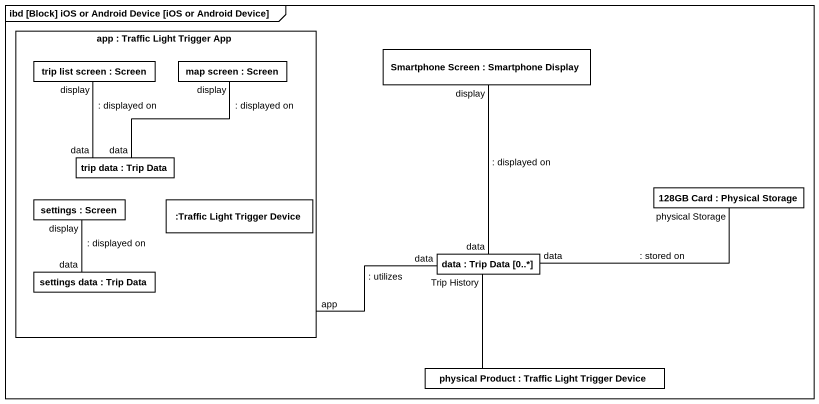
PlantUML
@startuml
mainframe ibd [Block] iOS or Android Device [iOS or Android Device]
rectangle "app : Traffic Light Trigger App" as app {
  rectangle "trip list screen : Screen" as trip_list_screen
  rectangle "map screen : Screen" as map_screen
  rectangle "trip data : Trip Data" as trip_data
  rectangle "settings : Screen" as settings
  rectangle ":Traffic Light Trigger Device" as Traffic_Light_Trigger_Device
  rectangle "settings data : Trip Data" as settings_data
}
rectangle "Smartphone Screen : Smartphone Display" as Smartphone_Screen
rectangle "128GB Card : Physical Storage" as p128GB_Card
rectangle "data : Trip Data [0..*]" as data
rectangle "physical Product : Traffic Light Trigger Device" as physical_Product
Smartphone_Screen "display" -- "data" data : : displayed on
trip_list_screen "display" -- "data" trip_data : : displayed on
map_screen "display" -- "data" trip_data : : displayed on
settings "display" -- "data" settings_data : : displayed on
p128GB_Card "physical Storage" -left- "data" data : : stored on
data "data" -left- "app" app : : utilizes
data "Trip History" -- physical_Product
@enduml
